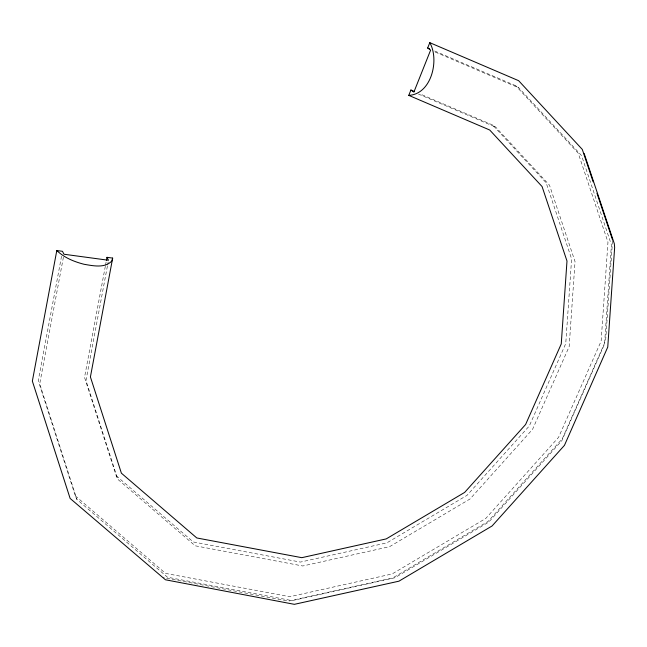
<?xml version="1.0" encoding="UTF-8"?>
<svg xmlns="http://www.w3.org/2000/svg" width="647" height="647" viewBox="0 0 647 647"><rect width="100%" height="100%" fill="white"/><g stroke="black" fill="none" stroke-linecap="round" stroke-linejoin="round"><path stroke-width="0.49" stroke-dasharray="3.23 2.43" d="M612.523 241.024L605.624 340.799L562.283 438.795L488.145 521.377L392.769 577.917L288.441 601.128L163.028 577.585M61.538 256.236L38.238 380.687L75.319 495.869L76.912 499.427L167.476 577.229L292.104 600.626L394.799 577.779L488.776 522.072L561.822 440.696L604.533 344.139L611.407 244.825L581.548 155.563L518.821 87.838L515.699 85.687L434.153 50.789M63.414 257.207L39.702 383.849L76.912 499.427M105.324 266.257L84.522 377.363L116.201 475.739L117.794 479.298L195.184 545.793L302.772 565.988L389.575 546.675L470.046 498.974L532.586 429.301L569.158 346.622L575.046 261.59L549.481 185.155L495.764 127.16L492.65 125.017L420.194 94.009M105.51 265.262L106.254 261.291M107.394 266.176L85.986 380.525L117.794 479.298M107.58 265.189L108.324 261.251M435.277 52.075L518.821 87.838M418.472 94.082L495.764 127.16M116.201 475.739L193.275 541.96L300.459 562.081L386.882 542.857L467.029 495.343L529.327 425.944L565.753 343.597L571.608 258.905L546.149 182.778L492.65 125.017M75.319 495.869L165.567 573.404L289.791 596.72L392.106 573.962L485.768 518.441L558.563 437.348L601.128 341.115L607.97 242.148L578.224 153.185L515.699 85.687"/><path stroke-width="0.97" d="M414.622 91.623L410.91 90.03L408.775 95.376L489.714 130.015L542.073 186.538L566.99 261.04L561.256 343.913L525.607 424.497L464.651 492.407L386.219 538.902L301.817 557.674L196.801 537.964L121.393 473.183L90.41 376.942L112.659 258.096L106.998 257.328L108.502 260.264L63.964 254.239L62.46 251.303L56.799 250.535L32.35 381.107L70.127 498.433L165.438 579.777L294.369 604.33L398.932 581.184L492.068 525.979L564.459 445.338L607.759 347.067L614.65 247.461L614.31 243.66L584.128 153.404M106.44 260.304L106.998 257.328M112.659 258.096L111.963 260.838C105.04 268.521 92.99 265.788 84.005 264.267C74.122 261.712 64.239 257.724 56.799 250.535M410.91 90.03L413.87 92.117L430.635 50.094L427.667 48.015L429.802 42.67L518.635 80.689L582.3 149.425L593.145 181.847M408.775 95.376C431.557 94.195 439.588 59.872 429.802 42.67M427.667 48.015L429.519 48.808M596.971 193.291L612.596 240.013"/></g></svg>
